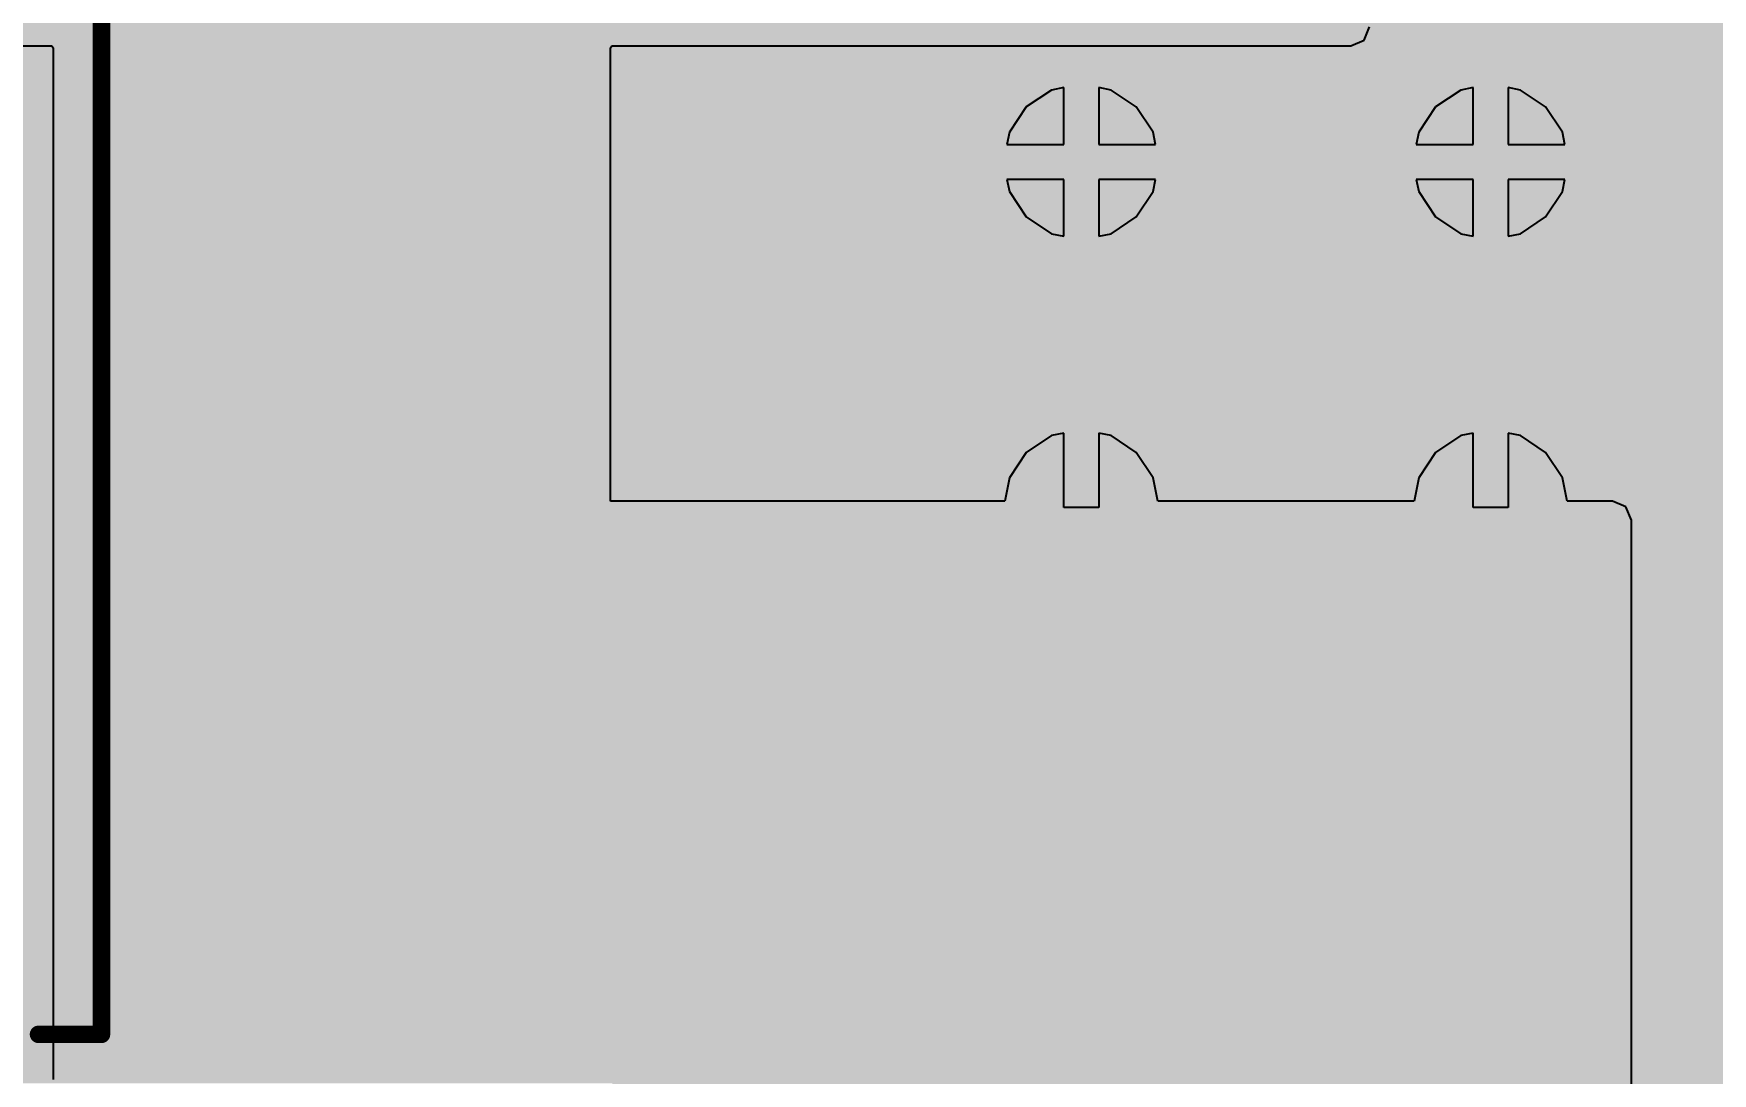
# Model space of a CAD drawing. Header units: millimetres. Extents: x -0.26 to 4.68, y -0.29 to 2.93.
# Drawn here: x 2.8245 to 3.3044, y 2.3268 to 2.6241 of the extents above; entities that cross this region are included whole.
import ezdxf

# ---------------------------------------------------------------- set-up
doc = ezdxf.new("R2010")
doc.units = ezdxf.units.MM
doc.header["$MEASUREMENT"] = 0
for name, color, linetype in [('BottomLayer', 5, 'Continuous'), ('BottomSolder', 6, 'Continuous'), ('TopLayer', 1, 'Continuous'), ('TopOverlay', 2, 'Continuous'), ('TopSolder', 216, 'Continuous'), ('ViaHoleLayer', 16, 'Continuous')]:
    doc.layers.add(name, color=color, linetype=linetype)
doc.styles.add('Arial', font='', dxfattribs={"height": 0.2})
doc.styles.get('Arial').set_extended_font_data('Arial')

# ---------------------------------------------------------------- blocks, each defined once
blk = doc.blocks.new('DDPAK_31')
at = {"layer": 'TopOverlay', "const_width": 0.005}
for points in [[(0.202, 0.35), (-0.202, 0.35)], [(0.2020002, 0.3499998), (0.202, 0.35)], [(0.2020002, 0.332), (0.2020002, 0.3499998)]]:
    blk.add_lwpolyline(points, dxfattribs=at)
at = {"layer": 'TopOverlay', "const_width": 0.0025}
for points in [[(0.20075, 0.35, 1), (0.20325, 0.35, 1)], [(0.20075, 0.35, 1), (0.20325, 0.35, 1)], [(0.2007502, 0.3499998, 1), (0.2032502, 0.3499998, 1)], [(0.2007502, 0.3499998, 1), (0.2032502, 0.3499998, 1)], [(0.2007502, 0.332, 1), (0.2032502, 0.332, 1)]]:
    blk.add_lwpolyline(points, format="xyb", close=True, dxfattribs=at)

msp = doc.modelspace()

# ---------------------------------------------------------------- hatches: boundary and pattern name
at = {"layer": 'BottomLayer'}
for points in [[(2.8355789, 2.325), (2.9839999, 2.325), (2.9839999, 2.62), (2.8355789, 2.62)], [(2.8428226, 2.3259486), (3.2748226, 2.3259486), (3.2748226, 2.4849486), (2.8428226, 2.4849486)], [(2.99, 2.088), (3.2758226, 2.088), (3.2758226, 2.4849486), (2.99, 2.4849486)]]:
    msp.add_hatch(color=5, dxfattribs=at).paths.add_polyline_path(points)
h = msp.add_hatch(color=5, dxfattribs=at)
edge = h.paths.add_edge_path()
edge.add_arc((2.8568226, 2.6081296), 0.011811, 0, 360)
h = msp.add_hatch(color=5, dxfattribs=at)
edge = h.paths.add_edge_path()
edge.add_arc((2.8878226, 2.6081296), 0.011811, 0, 360)
h = msp.add_hatch(color=5, dxfattribs=at)
edge = h.paths.add_edge_path()
edge.add_arc((2.9188226, 2.6081296), 0.011811, 0, 360)
h = msp.add_hatch(color=5, dxfattribs=at)
edge = h.paths.add_edge_path()
edge.add_arc((2.9498226, 2.6081296), 0.011811, 0, 360)
h = msp.add_hatch(color=5, dxfattribs=at)
edge = h.paths.add_edge_path()
edge.add_arc((3.124, 2.5874), 0.011811, 0, 360)
h = msp.add_hatch(color=5, dxfattribs=at)
edge = h.paths.add_edge_path()
edge.add_arc((3.241, 2.5874), 0.011811, 0, 360)
h = msp.add_hatch(color=5, dxfattribs=at)
edge = h.paths.add_edge_path()
edge.add_arc((2.8568226, 2.5817115), 0.011811, 0, 360)
h = msp.add_hatch(color=5, dxfattribs=at)
edge = h.paths.add_edge_path()
edge.add_arc((2.8878226, 2.5817115), 0.011811, 0, 360)
h = msp.add_hatch(color=5, dxfattribs=at)
edge = h.paths.add_edge_path()
edge.add_arc((2.9188226, 2.5817115), 0.011811, 0, 360)
h = msp.add_hatch(color=5, dxfattribs=at)
edge = h.paths.add_edge_path()
edge.add_arc((2.9498226, 2.5817115), 0.011811, 0, 360)
h = msp.add_hatch(color=5, dxfattribs=at)
edge = h.paths.add_edge_path()
edge.add_arc((2.8568226, 2.5552934), 0.011811, 0, 360)
h = msp.add_hatch(color=5, dxfattribs=at)
edge = h.paths.add_edge_path()
edge.add_arc((2.8878226, 2.5552934), 0.011811, 0, 360)
h = msp.add_hatch(color=5, dxfattribs=at)
edge = h.paths.add_edge_path()
edge.add_arc((2.9188226, 2.5552934), 0.011811, 0, 360)
h = msp.add_hatch(color=5, dxfattribs=at)
edge = h.paths.add_edge_path()
edge.add_arc((2.9498226, 2.5552934), 0.011811, 0, 360)
h = msp.add_hatch(color=5, dxfattribs=at)
edge = h.paths.add_edge_path()
edge.add_arc((2.8568226, 2.5288753), 0.011811, 0, 360)
h = msp.add_hatch(color=5, dxfattribs=at)
edge = h.paths.add_edge_path()
edge.add_arc((2.8878226, 2.5288753), 0.011811, 0, 360)
h = msp.add_hatch(color=5, dxfattribs=at)
edge = h.paths.add_edge_path()
edge.add_arc((2.9188226, 2.5288753), 0.011811, 0, 360)
h = msp.add_hatch(color=5, dxfattribs=at)
edge = h.paths.add_edge_path()
edge.add_arc((2.9498226, 2.5288753), 0.011811, 0, 360)
h = msp.add_hatch(color=5, dxfattribs=at)
edge = h.paths.add_edge_path()
edge.add_arc((2.8568226, 2.5024572), 0.011811, 0, 360)
h = msp.add_hatch(color=5, dxfattribs=at)
edge = h.paths.add_edge_path()
edge.add_arc((2.8878226, 2.5024572), 0.011811, 0, 360)
h = msp.add_hatch(color=5, dxfattribs=at)
edge = h.paths.add_edge_path()
edge.add_arc((2.9188226, 2.5024572), 0.011811, 0, 360)
h = msp.add_hatch(color=5, dxfattribs=at)
edge = h.paths.add_edge_path()
edge.add_arc((2.9498226, 2.5024572), 0.011811, 0, 360)
h = msp.add_hatch(color=5, dxfattribs=at)
edge = h.paths.add_edge_path()
edge.add_arc((3.124, 2.4886), 0.011811, 0, 360)
h = msp.add_hatch(color=5, dxfattribs=at)
edge = h.paths.add_edge_path()
edge.add_arc((3.241, 2.4886), 0.011811, 0, 360)
h = msp.add_hatch(color=5, dxfattribs=at)
edge = h.paths.add_edge_path()
edge.add_arc((2.8568226, 2.4760391), 0.011811, 0, 360)
h = msp.add_hatch(color=5, dxfattribs=at)
edge = h.paths.add_edge_path()
edge.add_arc((2.8878226, 2.4760391), 0.011811, 0, 360)
h = msp.add_hatch(color=5, dxfattribs=at)
edge = h.paths.add_edge_path()
edge.add_arc((2.9188226, 2.4760391), 0.011811, 0, 360)
h = msp.add_hatch(color=5, dxfattribs=at)
edge = h.paths.add_edge_path()
edge.add_arc((2.9498226, 2.4760391), 0.011811, 0, 360)
h = msp.add_hatch(color=5, dxfattribs=at)
edge = h.paths.add_edge_path()
edge.add_arc((2.8568226, 2.449621), 0.011811, 0, 360)
h = msp.add_hatch(color=5, dxfattribs=at)
edge = h.paths.add_edge_path()
edge.add_arc((2.8878226, 2.449621), 0.011811, 0, 360)
h = msp.add_hatch(color=5, dxfattribs=at)
edge = h.paths.add_edge_path()
edge.add_arc((2.9188226, 2.449621), 0.011811, 0, 360)
h = msp.add_hatch(color=5, dxfattribs=at)
edge = h.paths.add_edge_path()
edge.add_arc((2.9498226, 2.449621), 0.011811, 0, 360)
h = msp.add_hatch(color=5, dxfattribs=at)
edge = h.paths.add_edge_path()
edge.add_arc((2.8568226, 2.4232029), 0.011811, 0, 360)
h = msp.add_hatch(color=5, dxfattribs=at)
edge = h.paths.add_edge_path()
edge.add_arc((2.8878226, 2.4232029), 0.011811, 0, 360)
h = msp.add_hatch(color=5, dxfattribs=at)
edge = h.paths.add_edge_path()
edge.add_arc((2.9188226, 2.4232029), 0.011811, 0, 360)
h = msp.add_hatch(color=5, dxfattribs=at)
edge = h.paths.add_edge_path()
edge.add_arc((2.9498226, 2.4232029), 0.011811, 0, 360)
h = msp.add_hatch(color=5, dxfattribs=at)
edge = h.paths.add_edge_path()
edge.add_arc((2.8568226, 2.3967848), 0.011811, 0, 360)
h = msp.add_hatch(color=5, dxfattribs=at)
edge = h.paths.add_edge_path()
edge.add_arc((2.8878226, 2.3967848), 0.011811, 0, 360)
h = msp.add_hatch(color=5, dxfattribs=at)
edge = h.paths.add_edge_path()
edge.add_arc((2.9188226, 2.3967848), 0.011811, 0, 360)
h = msp.add_hatch(color=5, dxfattribs=at)
edge = h.paths.add_edge_path()
edge.add_arc((2.9498226, 2.3967848), 0.011811, 0, 360)
h = msp.add_hatch(color=5, dxfattribs=at)
edge = h.paths.add_edge_path()
edge.add_arc((3.124, 2.3898), 0.011811, 0, 360)
h = msp.add_hatch(color=5, dxfattribs=at)
edge = h.paths.add_edge_path()
edge.add_arc((3.241, 2.3898), 0.011811, 0, 360)
h = msp.add_hatch(color=5, dxfattribs=at)
edge = h.paths.add_edge_path()
edge.add_arc((2.8568226, 2.3703667), 0.011811, 0, 360)
h = msp.add_hatch(color=5, dxfattribs=at)
edge = h.paths.add_edge_path()
edge.add_arc((2.8878226, 2.3703667), 0.011811, 0, 360)
h = msp.add_hatch(color=5, dxfattribs=at)
edge = h.paths.add_edge_path()
edge.add_arc((2.9188226, 2.3703667), 0.011811, 0, 360)
h = msp.add_hatch(color=5, dxfattribs=at)
edge = h.paths.add_edge_path()
edge.add_arc((2.9498226, 2.3703667), 0.011811, 0, 360)
h = msp.add_hatch(color=5, dxfattribs=at)
edge = h.paths.add_edge_path()
edge.add_arc((2.8568226, 2.3439486), 0.011811, 0, 360)
h = msp.add_hatch(color=5, dxfattribs=at)
edge = h.paths.add_edge_path()
edge.add_arc((2.8878226, 2.3439486), 0.011811, 0, 360)
h = msp.add_hatch(color=5, dxfattribs=at)
edge = h.paths.add_edge_path()
edge.add_arc((2.9188226, 2.3439486), 0.011811, 0, 360)
h = msp.add_hatch(color=5, dxfattribs=at)
edge = h.paths.add_edge_path()
edge.add_arc((2.9498226, 2.3439486), 0.011811, 0, 360)
at = {"layer": 'BottomSolder'}
h = msp.add_hatch(color=6, dxfattribs=at)
edge = h.paths.add_edge_path()
edge.add_arc((2.8568226, 2.6081296), 0.0059055, 0, 360)
h = msp.add_hatch(color=6, dxfattribs=at)
edge = h.paths.add_edge_path()
edge.add_arc((2.8878226, 2.6081296), 0.0059055, 0, 360)
h = msp.add_hatch(color=6, dxfattribs=at)
edge = h.paths.add_edge_path()
edge.add_arc((2.9188226, 2.6081296), 0.0059055, 0, 360)
h = msp.add_hatch(color=6, dxfattribs=at)
edge = h.paths.add_edge_path()
edge.add_arc((2.9498226, 2.6081296), 0.0059055, 0, 360)
h = msp.add_hatch(color=6, dxfattribs=at)
edge = h.paths.add_edge_path()
edge.add_arc((3.124, 2.5874), 0.0059055, 0, 360)
h = msp.add_hatch(color=6, dxfattribs=at)
edge = h.paths.add_edge_path()
edge.add_arc((3.241, 2.5874), 0.0059055, 0, 360)
h = msp.add_hatch(color=6, dxfattribs=at)
edge = h.paths.add_edge_path()
edge.add_arc((2.8568226, 2.5817115), 0.0059055, 0, 360)
h = msp.add_hatch(color=6, dxfattribs=at)
edge = h.paths.add_edge_path()
edge.add_arc((2.8878226, 2.5817115), 0.0059055, 0, 360)
h = msp.add_hatch(color=6, dxfattribs=at)
edge = h.paths.add_edge_path()
edge.add_arc((2.9188226, 2.5817115), 0.0059055, 0, 360)
h = msp.add_hatch(color=6, dxfattribs=at)
edge = h.paths.add_edge_path()
edge.add_arc((2.9498226, 2.5817115), 0.0059055, 0, 360)
h = msp.add_hatch(color=6, dxfattribs=at)
edge = h.paths.add_edge_path()
edge.add_arc((2.8568226, 2.5552934), 0.0059055, 0, 360)
h = msp.add_hatch(color=6, dxfattribs=at)
edge = h.paths.add_edge_path()
edge.add_arc((2.8878226, 2.5552934), 0.0059055, 0, 360)
h = msp.add_hatch(color=6, dxfattribs=at)
edge = h.paths.add_edge_path()
edge.add_arc((2.9188226, 2.5552934), 0.0059055, 0, 360)
h = msp.add_hatch(color=6, dxfattribs=at)
edge = h.paths.add_edge_path()
edge.add_arc((2.9498226, 2.5552934), 0.0059055, 0, 360)
h = msp.add_hatch(color=6, dxfattribs=at)
edge = h.paths.add_edge_path()
edge.add_arc((2.8568226, 2.5288753), 0.0059055, 0, 360)
h = msp.add_hatch(color=6, dxfattribs=at)
edge = h.paths.add_edge_path()
edge.add_arc((2.8878226, 2.5288753), 0.0059055, 0, 360)
h = msp.add_hatch(color=6, dxfattribs=at)
edge = h.paths.add_edge_path()
edge.add_arc((2.9188226, 2.5288753), 0.0059055, 0, 360)
h = msp.add_hatch(color=6, dxfattribs=at)
edge = h.paths.add_edge_path()
edge.add_arc((2.9498226, 2.5288753), 0.0059055, 0, 360)
h = msp.add_hatch(color=6, dxfattribs=at)
edge = h.paths.add_edge_path()
edge.add_arc((2.8568226, 2.5024572), 0.0059055, 0, 360)
h = msp.add_hatch(color=6, dxfattribs=at)
edge = h.paths.add_edge_path()
edge.add_arc((2.8878226, 2.5024572), 0.0059055, 0, 360)
h = msp.add_hatch(color=6, dxfattribs=at)
edge = h.paths.add_edge_path()
edge.add_arc((2.9188226, 2.5024572), 0.0059055, 0, 360)
h = msp.add_hatch(color=6, dxfattribs=at)
edge = h.paths.add_edge_path()
edge.add_arc((2.9498226, 2.5024572), 0.0059055, 0, 360)
h = msp.add_hatch(color=6, dxfattribs=at)
edge = h.paths.add_edge_path()
edge.add_arc((3.124, 2.4886), 0.0059055, 0, 360)
h = msp.add_hatch(color=6, dxfattribs=at)
edge = h.paths.add_edge_path()
edge.add_arc((3.241, 2.4886), 0.0059055, 0, 360)
h = msp.add_hatch(color=6, dxfattribs=at)
edge = h.paths.add_edge_path()
edge.add_arc((2.8568226, 2.4760391), 0.0059055, 0, 360)
h = msp.add_hatch(color=6, dxfattribs=at)
edge = h.paths.add_edge_path()
edge.add_arc((2.8878226, 2.4760391), 0.0059055, 0, 360)
h = msp.add_hatch(color=6, dxfattribs=at)
edge = h.paths.add_edge_path()
edge.add_arc((2.9188226, 2.4760391), 0.0059055, 0, 360)
h = msp.add_hatch(color=6, dxfattribs=at)
edge = h.paths.add_edge_path()
edge.add_arc((2.9498226, 2.4760391), 0.0059055, 0, 360)
h = msp.add_hatch(color=6, dxfattribs=at)
edge = h.paths.add_edge_path()
edge.add_arc((2.8568226, 2.449621), 0.0059055, 0, 360)
h = msp.add_hatch(color=6, dxfattribs=at)
edge = h.paths.add_edge_path()
edge.add_arc((2.8878226, 2.449621), 0.0059055, 0, 360)
h = msp.add_hatch(color=6, dxfattribs=at)
edge = h.paths.add_edge_path()
edge.add_arc((2.9188226, 2.449621), 0.0059055, 0, 360)
h = msp.add_hatch(color=6, dxfattribs=at)
edge = h.paths.add_edge_path()
edge.add_arc((2.9498226, 2.449621), 0.0059055, 0, 360)
h = msp.add_hatch(color=6, dxfattribs=at)
edge = h.paths.add_edge_path()
edge.add_arc((2.8568226, 2.4232029), 0.0059055, 0, 360)
h = msp.add_hatch(color=6, dxfattribs=at)
edge = h.paths.add_edge_path()
edge.add_arc((2.8878226, 2.4232029), 0.0059055, 0, 360)
h = msp.add_hatch(color=6, dxfattribs=at)
edge = h.paths.add_edge_path()
edge.add_arc((2.9188226, 2.4232029), 0.0059055, 0, 360)
h = msp.add_hatch(color=6, dxfattribs=at)
edge = h.paths.add_edge_path()
edge.add_arc((2.9498226, 2.4232029), 0.0059055, 0, 360)
h = msp.add_hatch(color=6, dxfattribs=at)
edge = h.paths.add_edge_path()
edge.add_arc((2.8568226, 2.3967848), 0.0059055, 0, 360)
h = msp.add_hatch(color=6, dxfattribs=at)
edge = h.paths.add_edge_path()
edge.add_arc((2.8878226, 2.3967848), 0.0059055, 0, 360)
h = msp.add_hatch(color=6, dxfattribs=at)
edge = h.paths.add_edge_path()
edge.add_arc((2.9188226, 2.3967848), 0.0059055, 0, 360)
h = msp.add_hatch(color=6, dxfattribs=at)
edge = h.paths.add_edge_path()
edge.add_arc((2.9498226, 2.3967848), 0.0059055, 0, 360)
h = msp.add_hatch(color=6, dxfattribs=at)
edge = h.paths.add_edge_path()
edge.add_arc((3.124, 2.3898), 0.0059055, 0, 360)
h = msp.add_hatch(color=6, dxfattribs=at)
edge = h.paths.add_edge_path()
edge.add_arc((3.241, 2.3898), 0.0059055, 0, 360)
h = msp.add_hatch(color=6, dxfattribs=at)
edge = h.paths.add_edge_path()
edge.add_arc((2.8568226, 2.3703667), 0.0059055, 0, 360)
h = msp.add_hatch(color=6, dxfattribs=at)
edge = h.paths.add_edge_path()
edge.add_arc((2.8878226, 2.3703667), 0.0059055, 0, 360)
h = msp.add_hatch(color=6, dxfattribs=at)
edge = h.paths.add_edge_path()
edge.add_arc((2.9188226, 2.3703667), 0.0059055, 0, 360)
h = msp.add_hatch(color=6, dxfattribs=at)
edge = h.paths.add_edge_path()
edge.add_arc((2.9498226, 2.3703667), 0.0059055, 0, 360)
h = msp.add_hatch(color=6, dxfattribs=at)
edge = h.paths.add_edge_path()
edge.add_arc((2.8568226, 2.3439486), 0.0059055, 0, 360)
h = msp.add_hatch(color=6, dxfattribs=at)
edge = h.paths.add_edge_path()
edge.add_arc((2.8878226, 2.3439486), 0.0059055, 0, 360)
h = msp.add_hatch(color=6, dxfattribs=at)
edge = h.paths.add_edge_path()
edge.add_arc((2.9188226, 2.3439486), 0.0059055, 0, 360)
h = msp.add_hatch(color=6, dxfattribs=at)
edge = h.paths.add_edge_path()
edge.add_arc((2.9498226, 2.3439486), 0.0059055, 0, 360)
at = {"layer": 'TopLayer'}
for points in [[(2.7698226, 2.3239486), (3.0318226, 2.3239486), (3.0318226, 2.6839486), (2.7698226, 2.6839486)], [(3, 2.161), (3.5578226, 2.161), (3.5578226, 2.6839486), (3, 2.6839486)]]:
    msp.add_hatch(color=1, dxfattribs=at).paths.add_polyline_path(points)
h = msp.add_hatch(color=1, dxfattribs=at)
edge = h.paths.add_edge_path()
edge.add_arc((2.8568226, 2.6081296), 0.011811, 0, 360)
h = msp.add_hatch(color=1, dxfattribs=at)
edge = h.paths.add_edge_path()
edge.add_arc((2.8878226, 2.6081296), 0.011811, 0, 360)
h = msp.add_hatch(color=1, dxfattribs=at)
edge = h.paths.add_edge_path()
edge.add_arc((2.9188226, 2.6081296), 0.011811, 0, 360)
h = msp.add_hatch(color=1, dxfattribs=at)
edge = h.paths.add_edge_path()
edge.add_arc((2.9498226, 2.6081296), 0.011811, 0, 360)
h = msp.add_hatch(color=1, dxfattribs=at)
edge = h.paths.add_edge_path()
edge.add_arc((3.124, 2.5874), 0.011811, 0, 360)
h = msp.add_hatch(color=1, dxfattribs=at)
edge = h.paths.add_edge_path()
edge.add_arc((3.241, 2.5874), 0.011811, 0, 360)
h = msp.add_hatch(color=1, dxfattribs=at)
edge = h.paths.add_edge_path()
edge.add_arc((2.8568226, 2.5817115), 0.011811, 0, 360)
h = msp.add_hatch(color=1, dxfattribs=at)
edge = h.paths.add_edge_path()
edge.add_arc((2.8878226, 2.5817115), 0.011811, 0, 360)
h = msp.add_hatch(color=1, dxfattribs=at)
edge = h.paths.add_edge_path()
edge.add_arc((2.9188226, 2.5817115), 0.011811, 0, 360)
h = msp.add_hatch(color=1, dxfattribs=at)
edge = h.paths.add_edge_path()
edge.add_arc((2.9498226, 2.5817115), 0.011811, 0, 360)
h = msp.add_hatch(color=1, dxfattribs=at)
edge = h.paths.add_edge_path()
edge.add_arc((2.8568226, 2.5552934), 0.011811, 0, 360)
h = msp.add_hatch(color=1, dxfattribs=at)
edge = h.paths.add_edge_path()
edge.add_arc((2.8878226, 2.5552934), 0.011811, 0, 360)
h = msp.add_hatch(color=1, dxfattribs=at)
edge = h.paths.add_edge_path()
edge.add_arc((2.9188226, 2.5552934), 0.011811, 0, 360)
h = msp.add_hatch(color=1, dxfattribs=at)
edge = h.paths.add_edge_path()
edge.add_arc((2.9498226, 2.5552934), 0.011811, 0, 360)
h = msp.add_hatch(color=1, dxfattribs=at)
edge = h.paths.add_edge_path()
edge.add_arc((2.8568226, 2.5288753), 0.011811, 0, 360)
h = msp.add_hatch(color=1, dxfattribs=at)
edge = h.paths.add_edge_path()
edge.add_arc((2.8878226, 2.5288753), 0.011811, 0, 360)
h = msp.add_hatch(color=1, dxfattribs=at)
edge = h.paths.add_edge_path()
edge.add_arc((2.9188226, 2.5288753), 0.011811, 0, 360)
h = msp.add_hatch(color=1, dxfattribs=at)
edge = h.paths.add_edge_path()
edge.add_arc((2.9498226, 2.5288753), 0.011811, 0, 360)
h = msp.add_hatch(color=1, dxfattribs=at)
edge = h.paths.add_edge_path()
edge.add_arc((2.8568226, 2.5024572), 0.011811, 0, 360)
h = msp.add_hatch(color=1, dxfattribs=at)
edge = h.paths.add_edge_path()
edge.add_arc((2.8878226, 2.5024572), 0.011811, 0, 360)
h = msp.add_hatch(color=1, dxfattribs=at)
edge = h.paths.add_edge_path()
edge.add_arc((2.9188226, 2.5024572), 0.011811, 0, 360)
h = msp.add_hatch(color=1, dxfattribs=at)
edge = h.paths.add_edge_path()
edge.add_arc((2.9498226, 2.5024572), 0.011811, 0, 360)
h = msp.add_hatch(color=1, dxfattribs=at)
edge = h.paths.add_edge_path()
edge.add_arc((3.124, 2.4886), 0.011811, 0, 360)
h = msp.add_hatch(color=1, dxfattribs=at)
edge = h.paths.add_edge_path()
edge.add_arc((3.241, 2.4886), 0.011811, 0, 360)
h = msp.add_hatch(color=1, dxfattribs=at)
edge = h.paths.add_edge_path()
edge.add_arc((2.8568226, 2.4760391), 0.011811, 0, 360)
h = msp.add_hatch(color=1, dxfattribs=at)
edge = h.paths.add_edge_path()
edge.add_arc((2.8878226, 2.4760391), 0.011811, 0, 360)
h = msp.add_hatch(color=1, dxfattribs=at)
edge = h.paths.add_edge_path()
edge.add_arc((2.9188226, 2.4760391), 0.011811, 0, 360)
h = msp.add_hatch(color=1, dxfattribs=at)
edge = h.paths.add_edge_path()
edge.add_arc((2.9498226, 2.4760391), 0.011811, 0, 360)
h = msp.add_hatch(color=1, dxfattribs=at)
edge = h.paths.add_edge_path()
edge.add_arc((2.8568226, 2.449621), 0.011811, 0, 360)
h = msp.add_hatch(color=1, dxfattribs=at)
edge = h.paths.add_edge_path()
edge.add_arc((2.8878226, 2.449621), 0.011811, 0, 360)
h = msp.add_hatch(color=1, dxfattribs=at)
edge = h.paths.add_edge_path()
edge.add_arc((2.9188226, 2.449621), 0.011811, 0, 360)
h = msp.add_hatch(color=1, dxfattribs=at)
edge = h.paths.add_edge_path()
edge.add_arc((2.9498226, 2.449621), 0.011811, 0, 360)
h = msp.add_hatch(color=1, dxfattribs=at)
edge = h.paths.add_edge_path()
edge.add_arc((2.8568226, 2.4232029), 0.011811, 0, 360)
h = msp.add_hatch(color=1, dxfattribs=at)
edge = h.paths.add_edge_path()
edge.add_arc((2.8878226, 2.4232029), 0.011811, 0, 360)
h = msp.add_hatch(color=1, dxfattribs=at)
edge = h.paths.add_edge_path()
edge.add_arc((2.9188226, 2.4232029), 0.011811, 0, 360)
h = msp.add_hatch(color=1, dxfattribs=at)
edge = h.paths.add_edge_path()
edge.add_arc((2.9498226, 2.4232029), 0.011811, 0, 360)
h = msp.add_hatch(color=1, dxfattribs=at)
edge = h.paths.add_edge_path()
edge.add_arc((2.8568226, 2.3967848), 0.011811, 0, 360)
h = msp.add_hatch(color=1, dxfattribs=at)
edge = h.paths.add_edge_path()
edge.add_arc((2.8878226, 2.3967848), 0.011811, 0, 360)
h = msp.add_hatch(color=1, dxfattribs=at)
edge = h.paths.add_edge_path()
edge.add_arc((2.9188226, 2.3967848), 0.011811, 0, 360)
h = msp.add_hatch(color=1, dxfattribs=at)
edge = h.paths.add_edge_path()
edge.add_arc((2.9498226, 2.3967848), 0.011811, 0, 360)
h = msp.add_hatch(color=1, dxfattribs=at)
edge = h.paths.add_edge_path()
edge.add_arc((3.124, 2.3898), 0.011811, 0, 360)
h = msp.add_hatch(color=1, dxfattribs=at)
edge = h.paths.add_edge_path()
edge.add_arc((3.241, 2.3898), 0.011811, 0, 360)
h = msp.add_hatch(color=1, dxfattribs=at)
edge = h.paths.add_edge_path()
edge.add_arc((2.8568226, 2.3703667), 0.011811, 0, 360)
h = msp.add_hatch(color=1, dxfattribs=at)
edge = h.paths.add_edge_path()
edge.add_arc((2.8878226, 2.3703667), 0.011811, 0, 360)
h = msp.add_hatch(color=1, dxfattribs=at)
edge = h.paths.add_edge_path()
edge.add_arc((2.9188226, 2.3703667), 0.011811, 0, 360)
h = msp.add_hatch(color=1, dxfattribs=at)
edge = h.paths.add_edge_path()
edge.add_arc((2.9498226, 2.3703667), 0.011811, 0, 360)
h = msp.add_hatch(color=1, dxfattribs=at)
edge = h.paths.add_edge_path()
edge.add_arc((2.8568226, 2.3439486), 0.011811, 0, 360)
h = msp.add_hatch(color=1, dxfattribs=at)
edge = h.paths.add_edge_path()
edge.add_arc((2.8878226, 2.3439486), 0.011811, 0, 360)
h = msp.add_hatch(color=1, dxfattribs=at)
edge = h.paths.add_edge_path()
edge.add_arc((2.9188226, 2.3439486), 0.011811, 0, 360)
h = msp.add_hatch(color=1, dxfattribs=at)
edge = h.paths.add_edge_path()
edge.add_arc((2.9498226, 2.3439486), 0.011811, 0, 360)
at = {"layer": 'TopSolder'}
h = msp.add_hatch(color=216, dxfattribs=at)
edge = h.paths.add_edge_path()
edge.add_arc((2.8568226, 2.6081296), 0.0059055, 0, 360)
h = msp.add_hatch(color=216, dxfattribs=at)
edge = h.paths.add_edge_path()
edge.add_arc((2.8878226, 2.6081296), 0.0059055, 0, 360)
h = msp.add_hatch(color=216, dxfattribs=at)
edge = h.paths.add_edge_path()
edge.add_arc((2.9188226, 2.6081296), 0.0059055, 0, 360)
h = msp.add_hatch(color=216, dxfattribs=at)
edge = h.paths.add_edge_path()
edge.add_arc((2.9498226, 2.6081296), 0.0059055, 0, 360)
h = msp.add_hatch(color=216, dxfattribs=at)
edge = h.paths.add_edge_path()
edge.add_arc((3.124, 2.5874), 0.0059055, 0, 360)
h = msp.add_hatch(color=216, dxfattribs=at)
edge = h.paths.add_edge_path()
edge.add_arc((3.241, 2.5874), 0.0059055, 0, 360)
h = msp.add_hatch(color=216, dxfattribs=at)
edge = h.paths.add_edge_path()
edge.add_arc((2.8568226, 2.5817115), 0.0059055, 0, 360)
h = msp.add_hatch(color=216, dxfattribs=at)
edge = h.paths.add_edge_path()
edge.add_arc((2.8878226, 2.5817115), 0.0059055, 0, 360)
h = msp.add_hatch(color=216, dxfattribs=at)
edge = h.paths.add_edge_path()
edge.add_arc((2.9188226, 2.5817115), 0.0059055, 0, 360)
h = msp.add_hatch(color=216, dxfattribs=at)
edge = h.paths.add_edge_path()
edge.add_arc((2.9498226, 2.5817115), 0.0059055, 0, 360)
h = msp.add_hatch(color=216, dxfattribs=at)
edge = h.paths.add_edge_path()
edge.add_arc((2.8568226, 2.5552934), 0.0059055, 0, 360)
h = msp.add_hatch(color=216, dxfattribs=at)
edge = h.paths.add_edge_path()
edge.add_arc((2.8878226, 2.5552934), 0.0059055, 0, 360)
h = msp.add_hatch(color=216, dxfattribs=at)
edge = h.paths.add_edge_path()
edge.add_arc((2.9188226, 2.5552934), 0.0059055, 0, 360)
h = msp.add_hatch(color=216, dxfattribs=at)
edge = h.paths.add_edge_path()
edge.add_arc((2.9498226, 2.5552934), 0.0059055, 0, 360)
h = msp.add_hatch(color=216, dxfattribs=at)
edge = h.paths.add_edge_path()
edge.add_arc((2.8568226, 2.5288753), 0.0059055, 0, 360)
h = msp.add_hatch(color=216, dxfattribs=at)
edge = h.paths.add_edge_path()
edge.add_arc((2.8878226, 2.5288753), 0.0059055, 0, 360)
h = msp.add_hatch(color=216, dxfattribs=at)
edge = h.paths.add_edge_path()
edge.add_arc((2.9188226, 2.5288753), 0.0059055, 0, 360)
h = msp.add_hatch(color=216, dxfattribs=at)
edge = h.paths.add_edge_path()
edge.add_arc((2.9498226, 2.5288753), 0.0059055, 0, 360)
h = msp.add_hatch(color=216, dxfattribs=at)
edge = h.paths.add_edge_path()
edge.add_arc((2.8568226, 2.5024572), 0.0059055, 0, 360)
h = msp.add_hatch(color=216, dxfattribs=at)
edge = h.paths.add_edge_path()
edge.add_arc((2.8878226, 2.5024572), 0.0059055, 0, 360)
h = msp.add_hatch(color=216, dxfattribs=at)
edge = h.paths.add_edge_path()
edge.add_arc((2.9188226, 2.5024572), 0.0059055, 0, 360)
h = msp.add_hatch(color=216, dxfattribs=at)
edge = h.paths.add_edge_path()
edge.add_arc((2.9498226, 2.5024572), 0.0059055, 0, 360)
h = msp.add_hatch(color=216, dxfattribs=at)
edge = h.paths.add_edge_path()
edge.add_arc((3.124, 2.4886), 0.0059055, 0, 360)
h = msp.add_hatch(color=216, dxfattribs=at)
edge = h.paths.add_edge_path()
edge.add_arc((3.241, 2.4886), 0.0059055, 0, 360)
h = msp.add_hatch(color=216, dxfattribs=at)
edge = h.paths.add_edge_path()
edge.add_arc((2.8568226, 2.4760391), 0.0059055, 0, 360)
h = msp.add_hatch(color=216, dxfattribs=at)
edge = h.paths.add_edge_path()
edge.add_arc((2.8878226, 2.4760391), 0.0059055, 0, 360)
h = msp.add_hatch(color=216, dxfattribs=at)
edge = h.paths.add_edge_path()
edge.add_arc((2.9188226, 2.4760391), 0.0059055, 0, 360)
h = msp.add_hatch(color=216, dxfattribs=at)
edge = h.paths.add_edge_path()
edge.add_arc((2.9498226, 2.4760391), 0.0059055, 0, 360)
h = msp.add_hatch(color=216, dxfattribs=at)
edge = h.paths.add_edge_path()
edge.add_arc((2.8568226, 2.449621), 0.0059055, 0, 360)
h = msp.add_hatch(color=216, dxfattribs=at)
edge = h.paths.add_edge_path()
edge.add_arc((2.8878226, 2.449621), 0.0059055, 0, 360)
h = msp.add_hatch(color=216, dxfattribs=at)
edge = h.paths.add_edge_path()
edge.add_arc((2.9188226, 2.449621), 0.0059055, 0, 360)
h = msp.add_hatch(color=216, dxfattribs=at)
edge = h.paths.add_edge_path()
edge.add_arc((2.9498226, 2.449621), 0.0059055, 0, 360)
h = msp.add_hatch(color=216, dxfattribs=at)
edge = h.paths.add_edge_path()
edge.add_arc((2.8568226, 2.4232029), 0.0059055, 0, 360)
h = msp.add_hatch(color=216, dxfattribs=at)
edge = h.paths.add_edge_path()
edge.add_arc((2.8878226, 2.4232029), 0.0059055, 0, 360)
h = msp.add_hatch(color=216, dxfattribs=at)
edge = h.paths.add_edge_path()
edge.add_arc((2.9188226, 2.4232029), 0.0059055, 0, 360)
h = msp.add_hatch(color=216, dxfattribs=at)
edge = h.paths.add_edge_path()
edge.add_arc((2.9498226, 2.4232029), 0.0059055, 0, 360)
h = msp.add_hatch(color=216, dxfattribs=at)
edge = h.paths.add_edge_path()
edge.add_arc((2.8568226, 2.3967848), 0.0059055, 0, 360)
h = msp.add_hatch(color=216, dxfattribs=at)
edge = h.paths.add_edge_path()
edge.add_arc((2.8878226, 2.3967848), 0.0059055, 0, 360)
h = msp.add_hatch(color=216, dxfattribs=at)
edge = h.paths.add_edge_path()
edge.add_arc((2.9188226, 2.3967848), 0.0059055, 0, 360)
h = msp.add_hatch(color=216, dxfattribs=at)
edge = h.paths.add_edge_path()
edge.add_arc((2.9498226, 2.3967848), 0.0059055, 0, 360)
h = msp.add_hatch(color=216, dxfattribs=at)
edge = h.paths.add_edge_path()
edge.add_arc((3.124, 2.3898), 0.0059055, 0, 360)
h = msp.add_hatch(color=216, dxfattribs=at)
edge = h.paths.add_edge_path()
edge.add_arc((3.241, 2.3898), 0.0059055, 0, 360)
h = msp.add_hatch(color=216, dxfattribs=at)
edge = h.paths.add_edge_path()
edge.add_arc((2.8568226, 2.3703667), 0.0059055, 0, 360)
h = msp.add_hatch(color=216, dxfattribs=at)
edge = h.paths.add_edge_path()
edge.add_arc((2.8878226, 2.3703667), 0.0059055, 0, 360)
h = msp.add_hatch(color=216, dxfattribs=at)
edge = h.paths.add_edge_path()
edge.add_arc((2.9188226, 2.3703667), 0.0059055, 0, 360)
h = msp.add_hatch(color=216, dxfattribs=at)
edge = h.paths.add_edge_path()
edge.add_arc((2.9498226, 2.3703667), 0.0059055, 0, 360)
h = msp.add_hatch(color=216, dxfattribs=at)
edge = h.paths.add_edge_path()
edge.add_arc((2.8568226, 2.3439486), 0.0059055, 0, 360)
h = msp.add_hatch(color=216, dxfattribs=at)
edge = h.paths.add_edge_path()
edge.add_arc((2.8878226, 2.3439486), 0.0059055, 0, 360)
h = msp.add_hatch(color=216, dxfattribs=at)
edge = h.paths.add_edge_path()
edge.add_arc((2.9188226, 2.3439486), 0.0059055, 0, 360)
h = msp.add_hatch(color=216, dxfattribs=at)
edge = h.paths.add_edge_path()
edge.add_arc((2.9498226, 2.3439486), 0.0059055, 0, 360)
at = {"layer": 'ViaHoleLayer'}
h = msp.add_hatch(color=16, dxfattribs=at)
edge = h.paths.add_edge_path()
edge.add_arc((2.8568226, 2.6081296), 0.0059055, 0, 360)
h = msp.add_hatch(color=16, dxfattribs=at)
edge = h.paths.add_edge_path()
edge.add_arc((2.8878226, 2.6081296), 0.0059055, 0, 360)
h = msp.add_hatch(color=16, dxfattribs=at)
edge = h.paths.add_edge_path()
edge.add_arc((2.9188226, 2.6081296), 0.0059055, 0, 360)
h = msp.add_hatch(color=16, dxfattribs=at)
edge = h.paths.add_edge_path()
edge.add_arc((2.9498226, 2.6081296), 0.0059055, 0, 360)
h = msp.add_hatch(color=16, dxfattribs=at)
edge = h.paths.add_edge_path()
edge.add_arc((3.124, 2.5874), 0.0059055, 0, 360)
h = msp.add_hatch(color=16, dxfattribs=at)
edge = h.paths.add_edge_path()
edge.add_arc((3.241, 2.5874), 0.0059055, 0, 360)
h = msp.add_hatch(color=16, dxfattribs=at)
edge = h.paths.add_edge_path()
edge.add_arc((2.8568226, 2.5817115), 0.0059055, 0, 360)
h = msp.add_hatch(color=16, dxfattribs=at)
edge = h.paths.add_edge_path()
edge.add_arc((2.8878226, 2.5817115), 0.0059055, 0, 360)
h = msp.add_hatch(color=16, dxfattribs=at)
edge = h.paths.add_edge_path()
edge.add_arc((2.9188226, 2.5817115), 0.0059055, 0, 360)
h = msp.add_hatch(color=16, dxfattribs=at)
edge = h.paths.add_edge_path()
edge.add_arc((2.9498226, 2.5817115), 0.0059055, 0, 360)
h = msp.add_hatch(color=16, dxfattribs=at)
edge = h.paths.add_edge_path()
edge.add_arc((2.8568226, 2.5552934), 0.0059055, 0, 360)
h = msp.add_hatch(color=16, dxfattribs=at)
edge = h.paths.add_edge_path()
edge.add_arc((2.8878226, 2.5552934), 0.0059055, 0, 360)
h = msp.add_hatch(color=16, dxfattribs=at)
edge = h.paths.add_edge_path()
edge.add_arc((2.9188226, 2.5552934), 0.0059055, 0, 360)
h = msp.add_hatch(color=16, dxfattribs=at)
edge = h.paths.add_edge_path()
edge.add_arc((2.9498226, 2.5552934), 0.0059055, 0, 360)
h = msp.add_hatch(color=16, dxfattribs=at)
edge = h.paths.add_edge_path()
edge.add_arc((2.8568226, 2.5288753), 0.0059055, 0, 360)
h = msp.add_hatch(color=16, dxfattribs=at)
edge = h.paths.add_edge_path()
edge.add_arc((2.8878226, 2.5288753), 0.0059055, 0, 360)
h = msp.add_hatch(color=16, dxfattribs=at)
edge = h.paths.add_edge_path()
edge.add_arc((2.9188226, 2.5288753), 0.0059055, 0, 360)
h = msp.add_hatch(color=16, dxfattribs=at)
edge = h.paths.add_edge_path()
edge.add_arc((2.9498226, 2.5288753), 0.0059055, 0, 360)
h = msp.add_hatch(color=16, dxfattribs=at)
edge = h.paths.add_edge_path()
edge.add_arc((2.8568226, 2.5024572), 0.0059055, 0, 360)
h = msp.add_hatch(color=16, dxfattribs=at)
edge = h.paths.add_edge_path()
edge.add_arc((2.8878226, 2.5024572), 0.0059055, 0, 360)
h = msp.add_hatch(color=16, dxfattribs=at)
edge = h.paths.add_edge_path()
edge.add_arc((2.9188226, 2.5024572), 0.0059055, 0, 360)
h = msp.add_hatch(color=16, dxfattribs=at)
edge = h.paths.add_edge_path()
edge.add_arc((2.9498226, 2.5024572), 0.0059055, 0, 360)
h = msp.add_hatch(color=16, dxfattribs=at)
edge = h.paths.add_edge_path()
edge.add_arc((3.124, 2.4886), 0.0059055, 0, 360)
h = msp.add_hatch(color=16, dxfattribs=at)
edge = h.paths.add_edge_path()
edge.add_arc((3.241, 2.4886), 0.0059055, 0, 360)
h = msp.add_hatch(color=16, dxfattribs=at)
edge = h.paths.add_edge_path()
edge.add_arc((2.8568226, 2.4760391), 0.0059055, 0, 360)
h = msp.add_hatch(color=16, dxfattribs=at)
edge = h.paths.add_edge_path()
edge.add_arc((2.8878226, 2.4760391), 0.0059055, 0, 360)
h = msp.add_hatch(color=16, dxfattribs=at)
edge = h.paths.add_edge_path()
edge.add_arc((2.9188226, 2.4760391), 0.0059055, 0, 360)
h = msp.add_hatch(color=16, dxfattribs=at)
edge = h.paths.add_edge_path()
edge.add_arc((2.9498226, 2.4760391), 0.0059055, 0, 360)
h = msp.add_hatch(color=16, dxfattribs=at)
edge = h.paths.add_edge_path()
edge.add_arc((2.8568226, 2.449621), 0.0059055, 0, 360)
h = msp.add_hatch(color=16, dxfattribs=at)
edge = h.paths.add_edge_path()
edge.add_arc((2.8878226, 2.449621), 0.0059055, 0, 360)
h = msp.add_hatch(color=16, dxfattribs=at)
edge = h.paths.add_edge_path()
edge.add_arc((2.9188226, 2.449621), 0.0059055, 0, 360)
h = msp.add_hatch(color=16, dxfattribs=at)
edge = h.paths.add_edge_path()
edge.add_arc((2.9498226, 2.449621), 0.0059055, 0, 360)
h = msp.add_hatch(color=16, dxfattribs=at)
edge = h.paths.add_edge_path()
edge.add_arc((2.8568226, 2.4232029), 0.0059055, 0, 360)
h = msp.add_hatch(color=16, dxfattribs=at)
edge = h.paths.add_edge_path()
edge.add_arc((2.8878226, 2.4232029), 0.0059055, 0, 360)
h = msp.add_hatch(color=16, dxfattribs=at)
edge = h.paths.add_edge_path()
edge.add_arc((2.9188226, 2.4232029), 0.0059055, 0, 360)
h = msp.add_hatch(color=16, dxfattribs=at)
edge = h.paths.add_edge_path()
edge.add_arc((2.9498226, 2.4232029), 0.0059055, 0, 360)
h = msp.add_hatch(color=16, dxfattribs=at)
edge = h.paths.add_edge_path()
edge.add_arc((2.8568226, 2.3967848), 0.0059055, 0, 360)
h = msp.add_hatch(color=16, dxfattribs=at)
edge = h.paths.add_edge_path()
edge.add_arc((2.8878226, 2.3967848), 0.0059055, 0, 360)
h = msp.add_hatch(color=16, dxfattribs=at)
edge = h.paths.add_edge_path()
edge.add_arc((2.9188226, 2.3967848), 0.0059055, 0, 360)
h = msp.add_hatch(color=16, dxfattribs=at)
edge = h.paths.add_edge_path()
edge.add_arc((2.9498226, 2.3967848), 0.0059055, 0, 360)
h = msp.add_hatch(color=16, dxfattribs=at)
edge = h.paths.add_edge_path()
edge.add_arc((3.124, 2.3898), 0.0059055, 0, 360)
h = msp.add_hatch(color=16, dxfattribs=at)
edge = h.paths.add_edge_path()
edge.add_arc((3.241, 2.3898), 0.0059055, 0, 360)
h = msp.add_hatch(color=16, dxfattribs=at)
edge = h.paths.add_edge_path()
edge.add_arc((2.8568226, 2.3703667), 0.0059055, 0, 360)
h = msp.add_hatch(color=16, dxfattribs=at)
edge = h.paths.add_edge_path()
edge.add_arc((2.8878226, 2.3703667), 0.0059055, 0, 360)
h = msp.add_hatch(color=16, dxfattribs=at)
edge = h.paths.add_edge_path()
edge.add_arc((2.9188226, 2.3703667), 0.0059055, 0, 360)
h = msp.add_hatch(color=16, dxfattribs=at)
edge = h.paths.add_edge_path()
edge.add_arc((2.9498226, 2.3703667), 0.0059055, 0, 360)
h = msp.add_hatch(color=16, dxfattribs=at)
edge = h.paths.add_edge_path()
edge.add_arc((2.8568226, 2.3439486), 0.0059055, 0, 360)
h = msp.add_hatch(color=16, dxfattribs=at)
edge = h.paths.add_edge_path()
edge.add_arc((2.8878226, 2.3439486), 0.0059055, 0, 360)
h = msp.add_hatch(color=16, dxfattribs=at)
edge = h.paths.add_edge_path()
edge.add_arc((2.9188226, 2.3439486), 0.0059055, 0, 360)
h = msp.add_hatch(color=16, dxfattribs=at)
edge = h.paths.add_edge_path()
edge.add_arc((2.9498226, 2.3439486), 0.0059055, 0, 360)

# ---------------------------------------------------------------- linework, layer by layer
at = {"layer": 'BottomLayer'}
for p, q in [((3.2048269, 2.6221731), (3.206412, 2.626)), ((2.3941707, 2.620588), (2.8297739, 2.620588)), ((2.8297739, 2.620588), (2.8301669, 2.6199999)), ((2.989412, 2.6199999), (2.989805, 2.620588)), ((2.989805, 2.620588), (3.201, 2.620588)), ((3.201, 2.620588), (3.2048269, 2.6221731)), ((2.8301669, 2.6199999), (2.8301669, 2.325)), ((2.989412, 2.4903606), (2.989412, 2.6199999)), ((3.1154898, 2.6079455), (3.1082751, 2.6031249)), ((3.119, 2.6086437), (3.1154898, 2.6079455)), ((3.119, 2.5924), (3.119, 2.6086437)), ((3.1325102, 2.6079455), (3.129, 2.6086437)), ((3.129, 2.6086437), (3.129, 2.5924)), ((3.1397249, 2.6031249), (3.1325102, 2.6079455)), ((3.2324898, 2.6079455), (3.2252751, 2.6031249)), ((3.236, 2.6086437), (3.2324898, 2.6079455)), ((3.236, 2.5924), (3.236, 2.6086437)), ((3.2495102, 2.6079455), (3.246, 2.6086437)), ((3.246, 2.6086437), (3.246, 2.5924)), ((3.2567249, 2.6031249), (3.2495102, 2.6079455)), ((3.1082751, 2.6031249), (3.1034545, 2.5959102)), ((3.1445455, 2.5959102), (3.1397249, 2.6031249)), ((3.2252751, 2.6031249), (3.2204545, 2.5959102)), ((3.2615455, 2.5959102), (3.2567249, 2.6031249)), ((3.1034545, 2.5959102), (3.1027563, 2.5924)), ((3.1027563, 2.5924), (3.119, 2.5924)), ((3.129, 2.5924), (3.1452437, 2.5924)), ((3.1452437, 2.5924), (3.1445455, 2.5959102)), ((3.2204545, 2.5959102), (3.2197563, 2.5924)), ((3.2197563, 2.5924), (3.236, 2.5924)), ((3.246, 2.5924), (3.2622437, 2.5924)), ((3.2622437, 2.5924), (3.2615455, 2.5959102)), ((3.119, 2.5824), (3.1027563, 2.5824)), ((3.1027563, 2.5824), (3.1034545, 2.5788898)), ((3.119, 2.5661563), (3.119, 2.5824)), ((3.1452437, 2.5824), (3.129, 2.5824)), ((3.129, 2.5824), (3.129, 2.5661563)), ((3.1445455, 2.5788898), (3.1452437, 2.5824)), ((3.236, 2.5824), (3.2197563, 2.5824)), ((3.2197563, 2.5824), (3.2204545, 2.5788898)), ((3.236, 2.5661563), (3.236, 2.5824)), ((3.2622437, 2.5824), (3.246, 2.5824)), ((3.246, 2.5824), (3.246, 2.5661563)), ((3.2615455, 2.5788898), (3.2622437, 2.5824)), ((3.1034545, 2.5788898), (3.1082751, 2.5716751)), ((3.1397249, 2.5716751), (3.1445455, 2.5788898)), ((3.2204545, 2.5788898), (3.2252751, 2.5716751)), ((3.2567249, 2.5716751), (3.2615455, 2.5788898)), ((3.1082751, 2.5716751), (3.1154898, 2.5668545)), ((3.1325102, 2.5668545), (3.1397249, 2.5716751)), ((3.2252751, 2.5716751), (3.2324898, 2.5668545)), ((3.2495102, 2.5668545), (3.2567249, 2.5716751)), ((3.1154898, 2.5668545), (3.119, 2.5661563)), ((3.129, 2.5661563), (3.1325102, 2.5668545)), ((3.2324898, 2.5668545), (3.236, 2.5661563)), ((3.246, 2.5661563), (3.2495102, 2.5668545)), ((3.119, 2.5098437), (3.1154898, 2.5091455)), ((3.119, 2.4886), (3.119, 2.5098437)), ((3.1325102, 2.5091455), (3.129, 2.5098437)), ((3.129, 2.5098437), (3.129, 2.4886)), ((3.236, 2.5098437), (3.2324898, 2.5091455)), ((3.236, 2.4886), (3.236, 2.5098437)), ((3.2495102, 2.5091455), (3.246, 2.5098437)), ((3.246, 2.5098437), (3.246, 2.4886)), ((3.1154898, 2.5091455), (3.1082751, 2.5043249)), ((3.1397249, 2.5043249), (3.1325102, 2.5091455)), ((3.2324898, 2.5091455), (3.2252751, 2.5043249)), ((3.2567249, 2.5043249), (3.2495102, 2.5091455)), ((3.1082751, 2.5043249), (3.1034545, 2.4971102)), ((3.1445455, 2.4971102), (3.1397249, 2.5043249)), ((3.2252751, 2.5043249), (3.2204545, 2.4971102)), ((3.2615455, 2.4971102), (3.2567249, 2.5043249)), ((3.1034545, 2.4971102), (3.1021119, 2.4903606)), ((3.1458881, 2.4903606), (3.1445455, 2.4971102)), ((3.2204545, 2.4971102), (3.2191119, 2.4903606)), ((3.2628881, 2.4903606), (3.2615455, 2.4971102)), ((3.1021119, 2.4903606), (2.989412, 2.4903606)), ((3.129, 2.4886), (3.119, 2.4886)), ((3.2191119, 2.4903606), (3.1458881, 2.4903606)), ((3.246, 2.4886), (3.236, 2.4886)), ((3.2758226, 2.4903606), (3.2628881, 2.4903606)), ((3.2796495, 2.4887755), (3.2758226, 2.4903606)), ((3.2812346, 2.4849486), (3.2796495, 2.4887755)), ((3.2812346, 2.088), (3.2812346, 2.4849486))]:
    msp.add_line(p, q, dxfattribs=at)

# ---------------------------------------------------------------- block references
at = {"rotation": 270}
msp.add_blockref('DDPAK_31', (2.4939446, 2.5399487), dxfattribs=at)

# ---------------------------------------------------------------- texts
at = {"layer": 'TopOverlay', "style": 'Arial'}
msp.add_text('GSM_PWR', height=0.06, rotation=90, dxfattribs=at).set_placement((3.0102342, 2.5048245))

doc.saveas('drawing.dxf')
